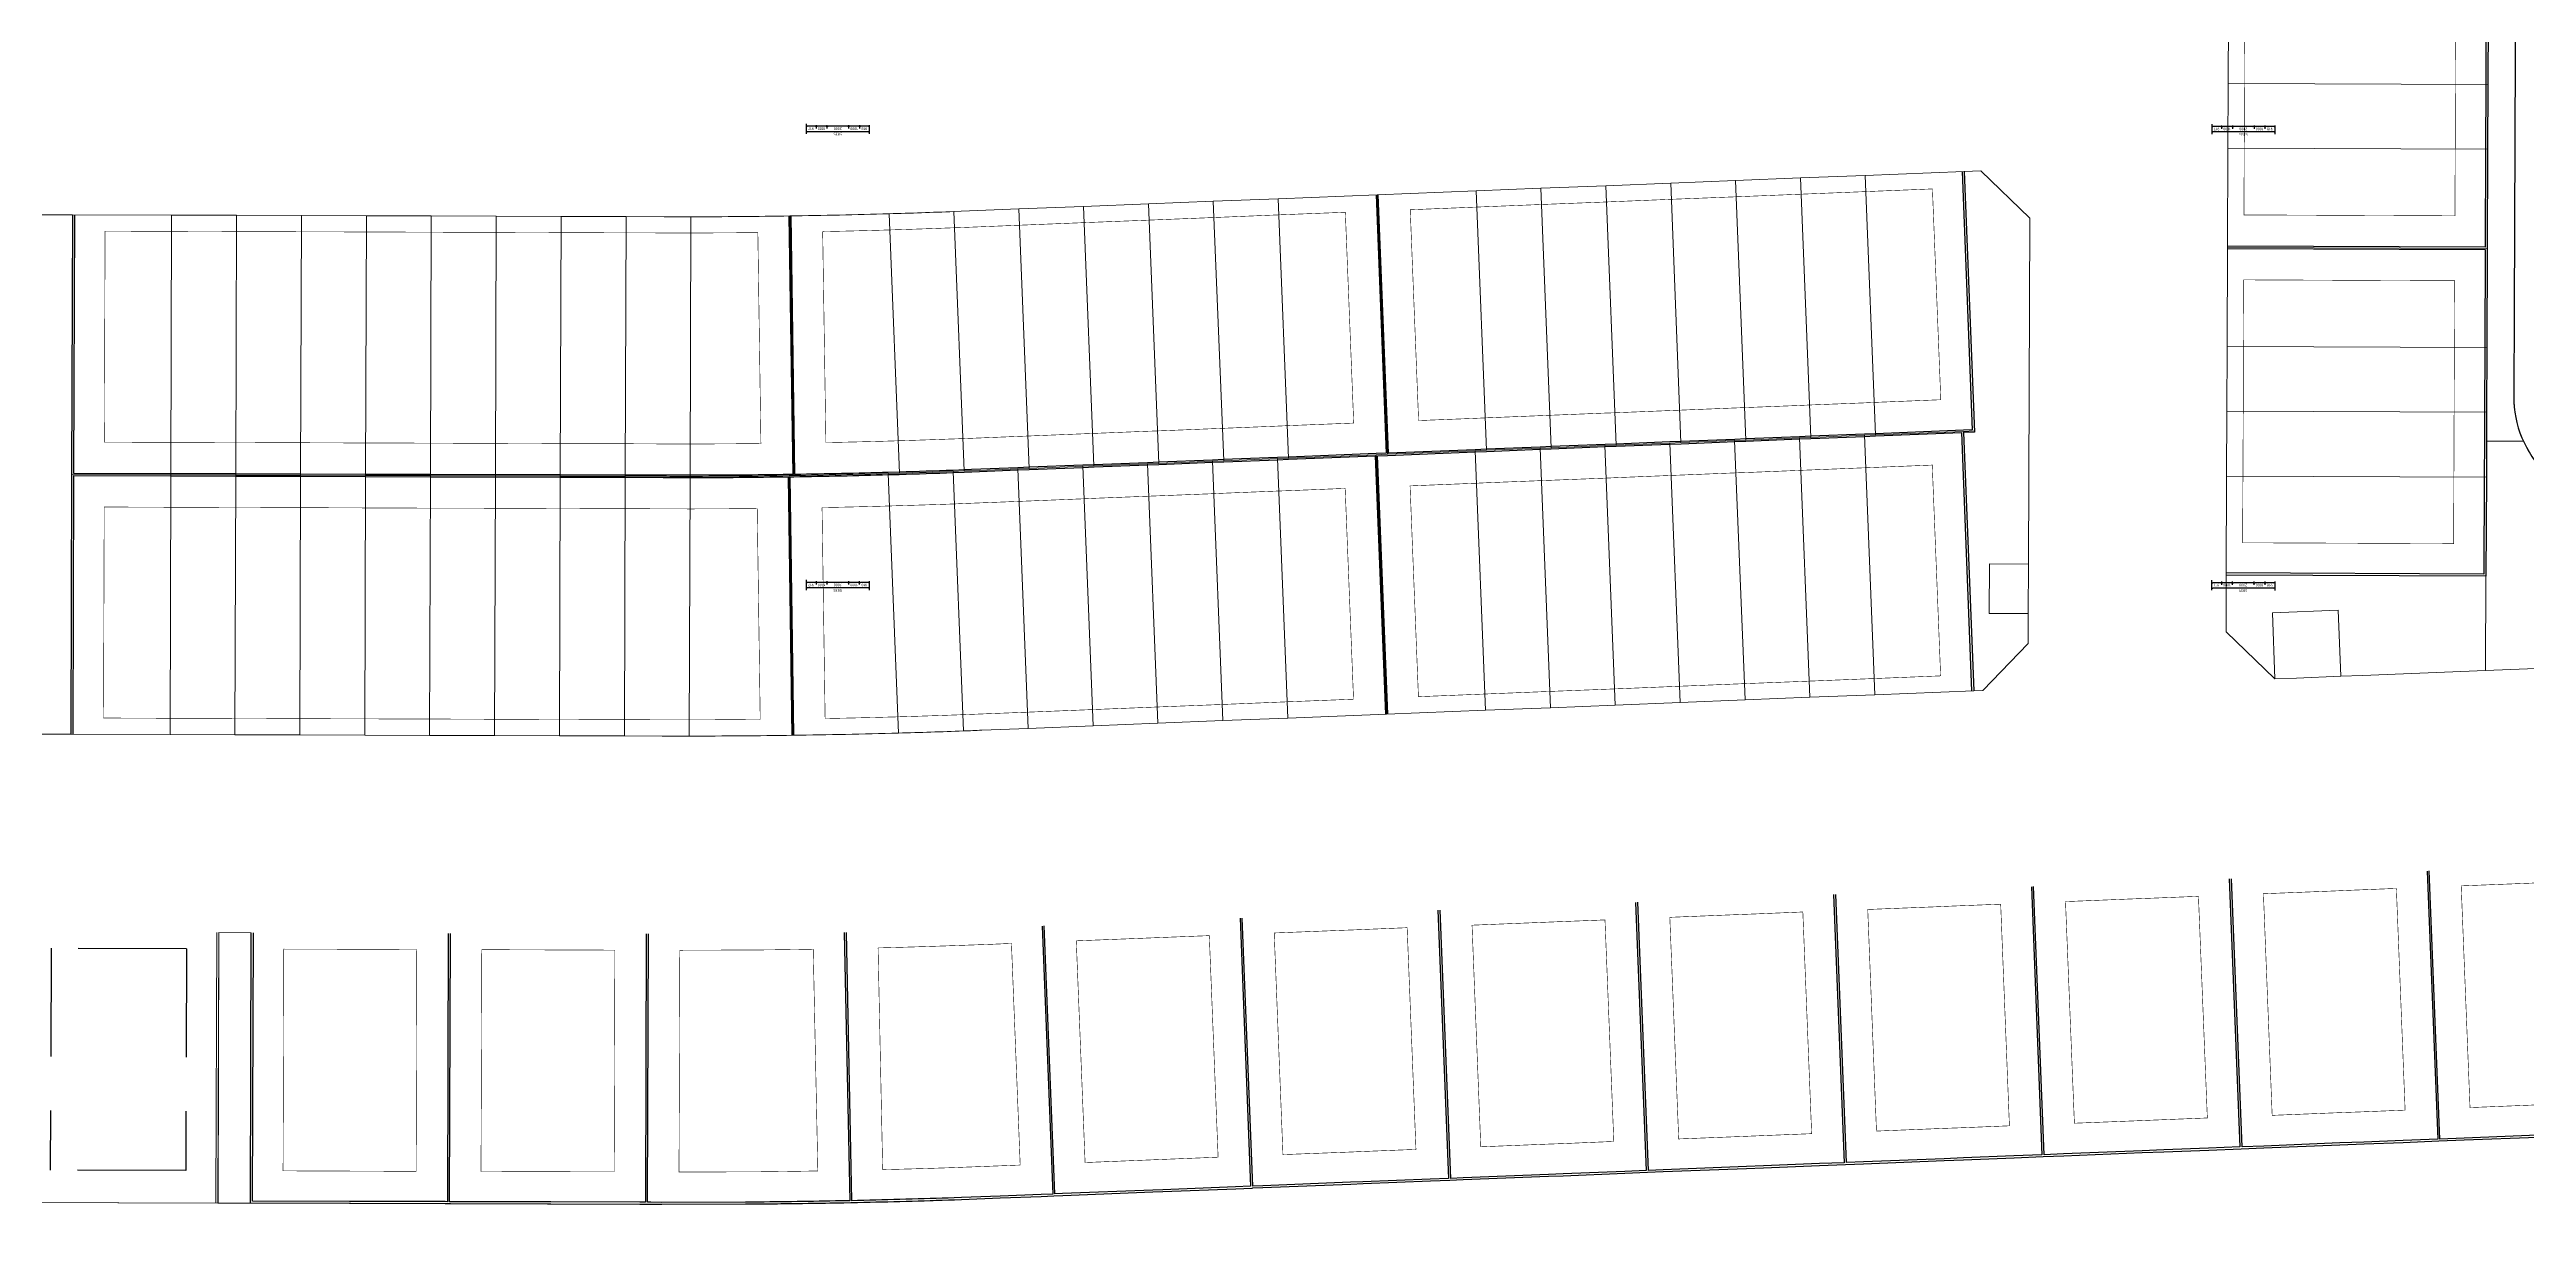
# Model space of a CAD drawing. Header units: centimetres. Extents: x -6122352 to 6876996, y -1694241 to 2592194.
# Drawn here: x 88136 to 317063, y 116538 to 225222 of the extents above; entities that cross this region are included whole.
import ezdxf

# ---------------------------------------------------------------- set-up
doc = ezdxf.new("R2010")
doc.units = ezdxf.units.CM
doc.header["$MEASUREMENT"] = 0
doc.header["$PDMODE"] = 66
doc.header["$PDSIZE"] = 100
for name, pattern in [('CENTER', [2, 1.25, -0.25, 0.25, -0.25]), ('DASHED2', [0.375, 0.25, -0.125]), ('XR-AR-END-SETTING OUT PLAN$0$23261-XR-AR-SI-GF$0$HIDDEN', [0.375, 0.25, -0.125])]:
    doc.linetypes.add(name, pattern=pattern)
doc.layers.get('Defpoints').update_dxf_attribs({"color": 255, "linetype": 'CENTER'})
for name, color, linetype, lineweight, true_color in [('08-Compound Wall-2', 6, 'Continuous', 25, 0xff00ff), ('23585-XR-AR-DAMAC PLOT LIMITS$0$1-End units', 7, 'Continuous', 5, 0xf8991e), ('23585-XR-AR-DAMAC PLOT LIMITS$0$1-Open Space', 7, 'Continuous', 5, 0x90cf5a), ('23585-XR-AR-DAMAC PLOT LIMITS$0$1-Utility', 7, 'Continuous', 5, 0x8db1ff)]:
    doc.layers.add(name, color=color, linetype=linetype, lineweight=lineweight, true_color=true_color)
for name, color, linetype, lineweight in [('23585-XR-AR-BOUNDARY WALLS AND SETBACKS$0$A-WALL-PPHT', 7, 'Continuous', 5), ('23585-XR-AR-DAMAC PLOT LIMITS$0$1-Mid units', 41, 'Continuous', 5), ('A-ANNO-TEXT', 3, 'Continuous', 25)]:
    doc.layers.add(name, color=color, linetype=linetype, lineweight=lineweight)
for name, color, linetype in [('23585-XR-AR-BOUNDARY WALLS AND SETBACKS$0$setback', 7, 'XR-AR-END-SETTING OUT PLAN$0$23261-XR-AR-SI-GF$0$HIDDEN'), ('23585-XR-AR-DAMAC PLOT LIMITS$0$1-Utility Corridor', 44, 'Continuous'), ('@MI-FOOTINGS', 7, 'Continuous'), ('@MI-REF LAYER', 7, 'Continuous'), ('@MI-TYPE-01', 30, 'Continuous'), ('@MI-TYPE-02', 6, 'Continuous')]:
    doc.layers.add(name, color=color, linetype=linetype)
doc.styles.add('Schueco-BEMSTIL', font='isocpeur.ttf', dxfattribs={"width": 0.9})
doc.dimstyles.new('MI- JWC-TXT-2.5 MM', dxfattribs={"dimscale": 1.5, "dimtxt": 2.5, "dimasz": 1, "dimexe": 2, "dimexo": 1, "dimgap": 1, "dimtad": 1, "dimdec": 0, "dimdsep": 46, "dimtxsty": 'Schueco-BEMSTIL', "dimblk": 'OPEN30', "dimcen": 0, "dimdle": 2, "dimclrd": 140, "dimclre": 8, "dimclrt": 40, "dimadec": 0, "dimazin": 2, "dimtfac": 1, "dimtdec": 0, "dimtix": 1, "dimtmove": 2, "dimatfit": 3, "dimldrblk": 'OPEN', "dimfxl": 2, "dimlwd": -1, "dimlwe": -1, "dimarcsym": 0})

# ---------------------------------------------------------------- blocks, each defined once
blk = doc.blocks.new('23585-XR-AR-BOUNDARY WALLS AND SETBACKS')
at = {"layer": '08-Compound Wall-2'}
for points in [[(496385.95, 2769294.96), (496402.1, 2769312.45), (496408.75, 2769306.31), (496413.16, 2769302.24), (496417.56, 2769298.17), (496421.97, 2769294.1), (496426.38, 2769290.03), (496430.79, 2769285.96), (496435.2, 2769281.89), (496439.61, 2769277.82), (496444.02, 2769273.75), (496450.67, 2769267.61), (496434.52, 2769250.13)], [(496402.16, 2769312.67), (496408.88, 2769306.46), (496413.29, 2769302.39), (496417.7, 2769298.32), (496422.11, 2769294.25), (496426.52, 2769290.18), (496430.93, 2769286.11), (496435.34, 2769282.04), (496439.74, 2769277.97), (496444.15, 2769273.9), (496450.88, 2769267.69)], [(496434.67, 2769249.99), (496450.81, 2769267.48), (496457.46, 2769261.34), (496461.87, 2769257.27), (496463.83, 2769255.47), (496466.28, 2769253.2), (496472.86, 2769247.13), (496456.71, 2769229.64)], [(496450.88, 2769267.69), (496457.6, 2769261.49), (496462.01, 2769257.42), (496463.96, 2769255.61), (496466.42, 2769253.35), (496473.14, 2769247.14), (496456.86, 2769229.51)], [(496412.86, 2769236.69), (496431.11, 2769221.26), (496430.57, 2769220.63), (496425.33, 2769214.43), (496424.66, 2769213.64), (496421.45, 2769209.85), (496420.79, 2769209.06), (496417.58, 2769205.26), (496416.92, 2769204.48), (496413.71, 2769200.68), (496413.04, 2769199.9), (496409.83, 2769196.1), (496409.17, 2769195.32), (496405.96, 2769191.52), (496405.29, 2769190.73), (496402.08, 2769186.94), (496401.42, 2769186.15), (496396.24, 2769180.03), (496377.99, 2769195.46)], [(496412.99, 2769236.85), (496431.39, 2769221.29), (496430.72, 2769220.5), (496448.98, 2769205.07)], [(496501.31, 2769238.62), (496520.25, 2769222.61), (496516.04, 2769217.64), (496514.47, 2769215.77), (496510.06, 2769210.57), (496508.62, 2769208.86), (496489.69, 2769224.87)], [(496501.44, 2769238.77), (496520.53, 2769222.63), (496516.2, 2769217.51), (496514.62, 2769215.64), (496510.22, 2769210.44), (496508.71, 2769208.66)], [(496489.56, 2769224.72), (496508.5, 2769208.71), (496506.43, 2769206.27), (496504.09, 2769203.5), (496502.65, 2769201.8), (496498.11, 2769196.43), (496496.81, 2769194.89), (496477.87, 2769210.9)], [(496413.98, 2769163.68), (496395.73, 2769179.11), (496396.33, 2769179.82), (496401.57, 2769186.02), (496402.24, 2769186.81), (496405.45, 2769190.6), (496406.11, 2769191.39), (496409.32, 2769195.19), (496409.98, 2769195.97), (496413.2, 2769199.77), (496413.86, 2769200.55), (496417.07, 2769204.35), (496417.73, 2769205.13), (496420.94, 2769208.93), (496421.61, 2769209.72), (496424.82, 2769213.51), (496425.48, 2769214.3), (496430.6, 2769220.35), (496448.85, 2769204.92)], [(496477.74, 2769210.75), (496496.68, 2769194.74), (496494.81, 2769192.53), (496492.13, 2769189.36), (496490.84, 2769187.82), (496486.15, 2769182.29), (496484.99, 2769180.91), (496466.06, 2769196.93)], [(496508.71, 2769208.66), (496506.59, 2769206.14), (496504.24, 2769203.37), (496502.8, 2769201.67), (496498.26, 2769196.3), (496496.9, 2769194.68)], [(496465.93, 2769196.77), (496484.86, 2769180.76), (496483.19, 2769178.78), (496480.18, 2769175.22), (496479.02, 2769173.85), (496474.2, 2769168.15), (496473.18, 2769166.94), (496454.24, 2769182.95)], [(496496.9, 2769194.68), (496494.97, 2769192.4), (496492.28, 2769189.23), (496490.99, 2769187.7), (496486.31, 2769182.16), (496485.08, 2769180.71)], [(496454.11, 2769182.8), (496473.05, 2769166.79), (496471.57, 2769165.04), (496468.22, 2769161.08), (496467.2, 2769159.88), (496462.24, 2769154.01), (496461.36, 2769152.96), (496442.42, 2769168.98)], [(496485.08, 2769180.71), (496483.34, 2769178.65), (496480.33, 2769175.09), (496479.17, 2769173.72), (496474.35, 2769168.02), (496473.27, 2769166.73)], [(496442.29, 2769168.82), (496461.23, 2769152.81), (496459.95, 2769151.29), (496456.26, 2769146.94), (496455.39, 2769145.9), (496450.29, 2769139.87), (496449.55, 2769138.99), (496430.61, 2769155)], [(496473.27, 2769166.73), (496471.72, 2769164.91), (496468.37, 2769160.95), (496467.36, 2769159.75), (496462.39, 2769153.88), (496461.45, 2769152.76)], [(496430.48, 2769154.85), (496449.42, 2769138.84), (496448.32, 2769137.55), (496444.31, 2769132.8), (496443.57, 2769131.93), (496438.33, 2769125.73), (496437.73, 2769125.02), (496418.79, 2769141.03)], [(496461.45, 2769152.76), (496460.1, 2769151.16), (496456.42, 2769146.81), (496455.54, 2769145.77), (496450.44, 2769139.74), (496449.63, 2769138.79)], [(496418.66, 2769140.88), (496437.6, 2769124.86), (496436.7, 2769123.8), (496432.35, 2769118.66), (496431.76, 2769117.95), (496426.37, 2769111.59), (496425.91, 2769111.04), (496406.98, 2769127.05)], [(496449.63, 2769138.79), (496448.48, 2769137.42), (496444.46, 2769132.67), (496443.73, 2769131.8), (496438.48, 2769125.6), (496437.86, 2769124.86), (496437.82, 2769124.81)], [(496437.82, 2769124.81), (496436.86, 2769123.67), (496432.51, 2769118.53), (496431.91, 2769117.82), (496426.53, 2769111.46), (496426, 2769110.84)], [(496315.5, 2769088.95), (496315.5, 2769088.95), (496297.86, 2769105.22)], [(496382.68, 2769099.42), (496400.91, 2769082.61), (496400.57, 2769082.24), (496394.98, 2769076.18), (496394.78, 2769075.96), (496388.65, 2769069.3), (496370.41, 2769086.11)], [(496333.15, 2769072.69), (496315.5, 2769088.95)], [(496370.28, 2769085.96), (496388.51, 2769069.15), (496388.37, 2769069.01), (496382.44, 2769062.57), (496382.38, 2769062.5), (496376.31, 2769055.92), (496358.08, 2769072.73)], [(496401.13, 2769082.55), (496401.13, 2769082.55), (496400.72, 2769082.11), (496395.13, 2769076.04), (496394.93, 2769075.82), (496388.86, 2769069.24), (496388.73, 2769069.09)], [(496388.73, 2769069.09), (496388.52, 2769068.87), (496382.59, 2769062.44), (496382.52, 2769062.37), (496376.32, 2769055.64), (496357.94, 2769072.58)]]:
    blk.add_lwpolyline(points, dxfattribs=at)
for points in [[(496377.86, 2769195.31), (496396.11, 2769179.87), (496395.51, 2769179.16), (496390.27, 2769172.96), (496389.6, 2769172.18), (496386.39, 2769168.38), (496385.73, 2769167.6), (496382.52, 2769163.8), (496381.86, 2769163.01), (496378.65, 2769159.22), (496377.98, 2769158.43), (496374.77, 2769154.64), (496374.11, 2769153.85), (496371.34, 2769150.58), (496370.9, 2769150.05), (496370.23, 2769149.27, -0.001867), (496367, 2769145.5), (496366.33, 2769144.72, -0.003237), (496360.64, 2769138.24), (496342.78, 2769154.12)], [(496378.36, 2769121.89), (496360.5, 2769137.78), (496360.73, 2769138.03, 0.003274), (496366.48, 2769144.59), (496367.15, 2769145.36, 0.001867), (496370.39, 2769149.14), (496371.05, 2769149.93), (496371.5, 2769150.45), (496374.26, 2769153.72), (496374.93, 2769154.51), (496378.14, 2769158.3), (496378.8, 2769159.09), (496382.01, 2769162.89), (496382.67, 2769163.67), (496385.88, 2769167.47), (496386.55, 2769168.25), (496389.76, 2769172.05), (496390.42, 2769172.83), (496395.6, 2769178.96), (496413.85, 2769163.53)], [(496342.65, 2769153.97), (496360.51, 2769138.09), (496360.29, 2769137.84, -0.003436), (496354.16, 2769131.05, -0.000938), (496352.47, 2769129.21), (496350.1, 2769126.63), (496346.03, 2769122.22), (496341.96, 2769117.81), (496337.9, 2769113.4), (496333.83, 2769108.98), (496329.76, 2769104.57), (496325.7, 2769100.16), (496321.63, 2769095.75), (496315.56, 2769089.17), (496297.99, 2769105.37)], [(496333.28, 2769072.83), (496315.71, 2769089.03), (496321.78, 2769095.61), (496325.84, 2769100.03), (496329.91, 2769104.44), (496333.98, 2769108.85), (496338.04, 2769113.26), (496342.11, 2769117.67), (496346.18, 2769122.08), (496350.24, 2769126.5), (496352.62, 2769129.07, 0.000938), (496354.31, 2769130.91, 0.003399), (496360.37, 2769137.63), (496378.23, 2769121.74)], [(496406.85, 2769126.9), (496425.79, 2769110.89), (496425.08, 2769110.06), (496422.64, 2769107.17), (496420.33, 2769104.45), (496419.89, 2769103.94, -0.003048), (496414.04, 2769097.19), (496413.7, 2769096.79), (496395.07, 2769113.16)], [(496394.93, 2769113.01), (496413.57, 2769096.64), (496413.02, 2769096.03, -0.002765), (496407.63, 2769089.97), (496407.15, 2769089.44), (496401.93, 2769083.71), (496401.25, 2769082.98), (496401.05, 2769082.76), (496382.81, 2769099.57)], [(496426, 2769110.84), (496425.23, 2769109.93), (496422.79, 2769107.04), (496420.48, 2769104.32), (496420.05, 2769103.81, -0.003048), (496414.19, 2769097.05), (496413.78, 2769096.59)], [(496413.78, 2769096.59), (496413.17, 2769095.89, -0.002765), (496407.78, 2769089.84), (496407.3, 2769089.31), (496402.08, 2769083.58), (496401.4, 2769082.84), (496401.13, 2769082.55), (496401.13, 2769082.55)]]:
    blk.add_lwpolyline(points, format="xyb", dxfattribs=at)
at = {"layer": '23585-XR-AR-BOUNDARY WALLS AND SETBACKS$0$A-WALL-PPHT'}
for p, q in [((496355.77, 2769070.23), (496374.15, 2769053.28)), ((496355.91, 2769070.38), (496374.29, 2769053.43))]:
    blk.add_line(p, q, dxfattribs=at)
at = {"layer": '23585-XR-AR-BOUNDARY WALLS AND SETBACKS$0$setback', "ltscale": 40}
for p, q in [((496354.98, 2769067.15), (496346.5, 2769057.96)), ((496354.98, 2769067.15), (496370.05, 2769053.26)), ((496346.5, 2769057.96), (496361.57, 2769044.06)), ((496370.05, 2769053.26), (496361.57, 2769044.06))]:
    blk.add_line(p, q, dxfattribs=at)
at = {"layer": '23585-XR-AR-BOUNDARY WALLS AND SETBACKS$0$setback', "ltscale": 40, "const_width": 0.05}
for points in [[(496389.1, 2769294.1), (496402.33, 2769308.43), (496406.85, 2769304.25), (496411.26, 2769300.18), (496415.67, 2769296.11), (496420.07, 2769292.05), (496424.48, 2769287.98), (496428.89, 2769283.91), (496433.3, 2769279.84), (496437.71, 2769275.77), (496442.12, 2769271.7), (496446.64, 2769267.52), (496433.41, 2769253.2), (496428.89, 2769257.37, 0.000007), (496428.89, 2769257.37), (496424.48, 2769261.44), (496420.07, 2769265.51), (496415.66, 2769269.58), (496411.26, 2769273.65), (496406.85, 2769277.72), (496402.44, 2769281.79), (496398.03, 2769285.86), (496393.62, 2769289.93)], [(496377.13, 2769192.12), (496392.02, 2769179.53), (496388.05, 2769174.84), (496387.39, 2769174.05), (496384.18, 2769170.25), (496383.52, 2769169.47), (496380.31, 2769165.67), (496379.64, 2769164.89), (496376.43, 2769161.09), (496375.77, 2769160.31), (496372.56, 2769156.51), (496371.89, 2769155.72), (496369.13, 2769152.45), (496368.69, 2769151.93), (496368.02, 2769151.15, -0.001867), (496364.8, 2769147.39), (496364.13, 2769146.61, -0.002142), (496360.4, 2769142.34), (496345.82, 2769155.29, 0.0024), (496349.88, 2769159.95, 0.002337), (496353.79, 2769164.52), (496354.24, 2769165.04), (496357.67, 2769169.1), (496361.54, 2769173.68), (496365.42, 2769178.26), (496369.29, 2769182.84), (496373.16, 2769187.43)], [(496453.38, 2769179.62), (496469.04, 2769166.38), (496466.08, 2769162.88), (496465.07, 2769161.68, 0.000006), (496465.07, 2769161.68), (496461.1, 2769156.99), (496445.44, 2769170.22), (496449.41, 2769174.92), (496450.43, 2769176.12)], [(496379.16, 2769125.06), (496364.59, 2769138.02, 0.002317), (496368.67, 2769142.69), (496369.34, 2769143.47, 0.001867), (496372.6, 2769147.26), (496373.26, 2769148.05), (496373.71, 2769148.58), (496376.48, 2769151.85), (496377.14, 2769152.63), (496380.35, 2769156.43), (496381.01, 2769157.22), (496384.22, 2769161.01), (496384.89, 2769161.8), (496388.1, 2769165.59), (496388.76, 2769166.38), (496391.97, 2769170.18), (496392.64, 2769170.96), (496395.94, 2769174.87), (496410.83, 2769162.28), (496406.86, 2769157.59), (496402.99, 2769153), (496399.11, 2769148.42), (496395.24, 2769143.84), (496391.37, 2769139.26), (496388.6, 2769135.99, -0.000623), (496387.49, 2769134.68, -0.002175), (496383.6, 2769130.14, -0.002449)], [(496441.57, 2769165.64), (496457.22, 2769152.41), (496454.13, 2769148.74), (496453.25, 2769147.71, 0.00001), (496453.25, 2769147.71), (496449.28, 2769143.01), (496433.63, 2769156.25), (496437.6, 2769160.95), (496438.47, 2769161.98)], [(496300.99, 2769106.41), (496305.16, 2769110.93), (496309.23, 2769115.34), (496313.29, 2769119.75), (496317.36, 2769124.17), (496321.43, 2769128.58), (496325.49, 2769132.99), (496329.56, 2769137.4), (496333.63, 2769141.81), (496336, 2769144.39, 0.000973), (496337.69, 2769146.23, 0.002399), (496341.84, 2769150.81), (496356.41, 2769137.85, -0.002468), (496352.02, 2769133, -0.000938), (496350.34, 2769131.17), (496347.96, 2769128.6), (496343.9, 2769124.18), (496339.83, 2769119.77), (496335.76, 2769115.36), (496331.7, 2769110.95), (496327.63, 2769106.54), (496323.56, 2769102.13), (496319.5, 2769097.72), (496315.33, 2769093.19)], [(496334.08, 2769075.91), (496319.74, 2769089.13), (496323.91, 2769093.65), (496327.98, 2769098.06), (496332.04, 2769102.47), (496336.11, 2769106.88), (496340.18, 2769111.29), (496344.24, 2769115.71), (496348.31, 2769120.12), (496352.38, 2769124.53), (496354.75, 2769127.11, 0.000938), (496356.45, 2769128.95, 0.002315), (496360.61, 2769133.54), (496375.17, 2769120.58, -0.002379), (496370.77, 2769115.72, -0.000905), (496369.09, 2769113.89), (496366.71, 2769111.31), (496362.65, 2769106.9), (496358.58, 2769102.49), (496354.51, 2769098.08), (496350.45, 2769093.67), (496346.38, 2769089.25), (496342.31, 2769084.84), (496338.25, 2769080.43)], [(496406.12, 2769123.72), (496421.77, 2769110.48), (496420.5, 2769108.98), (496418.2, 2769106.27), (496417.77, 2769105.76, -0.002233), (496413.5, 2769100.82), (496398.1, 2769114.35, 0.002174), (496402.13, 2769119.02), (496402.59, 2769119.56), (496404.87, 2769122.23)], [(496394.14, 2769109.85), (496409.54, 2769096.32, -0.00205), (496405.56, 2769091.85), (496405.08, 2769091.33), (496400.95, 2769086.79), (496385.88, 2769100.69), (496390.02, 2769105.24), (496390.36, 2769105.61, 0.001999)], [(496381.82, 2769096.27), (496396.89, 2769082.38), (496392.92, 2769078.07), (496392.72, 2769077.85, 0.000021), (496392.72, 2769077.85), (496388.55, 2769073.33), (496373.48, 2769087.23), (496377.65, 2769091.75), (496377.85, 2769091.97)]]:
    blk.add_lwpolyline(points, format="xyb", close=True, dxfattribs=at)
for points in [[(496437.82, 2769249.13), (496451.05, 2769263.45), (496455.56, 2769259.28), (496459.97, 2769255.21), (496461.93, 2769253.41), (496464.38, 2769251.14), (496468.9, 2769246.97), (496455.67, 2769232.64), (496451.15, 2769236.82), (496446.75, 2769240.89), (496442.34, 2769244.95)], [(496500.65, 2769235.51), (496516.3, 2769222.28), (496513.9, 2769219.44), (496512.33, 2769217.58), (496508.36, 2769212.88), (496492.7, 2769226.12), (496496.68, 2769230.82), (496498.25, 2769232.68)], [(496412.19, 2769233.59), (496427.08, 2769221), (496423.11, 2769216.3), (496422.45, 2769215.51), (496419.24, 2769211.72), (496418.58, 2769210.93), (496415.37, 2769207.14), (496414.7, 2769206.35), (496411.49, 2769202.55), (496410.83, 2769201.77), (496407.62, 2769197.97), (496406.95, 2769197.19), (496403.74, 2769193.39), (496403.08, 2769192.61), (496399.87, 2769188.81), (496399.21, 2769188.02), (496395.9, 2769184.11), (496381.01, 2769196.7), (496384.98, 2769201.4), (496388.85, 2769205.98), (496392.73, 2769210.56), (496396.6, 2769215.15), (496400.48, 2769219.73), (496404.35, 2769224.31), (496408.22, 2769228.89)], [(496488.83, 2769221.54), (496504.48, 2769208.3), (496504.3, 2769208.08), (496501.95, 2769205.3), (496500.51, 2769203.61), (496496.54, 2769198.91), (496480.89, 2769212.15), (496484.86, 2769216.84), (496486.29, 2769218.54), (496488.64, 2769221.32)], [(496414.71, 2769166.86), (496399.82, 2769179.45), (496403.79, 2769184.15), (496404.45, 2769184.94), (496407.66, 2769188.73), (496408.33, 2769189.52), (496411.54, 2769193.31), (496412.2, 2769194.1), (496415.41, 2769197.9), (496416.07, 2769198.68), (496419.28, 2769202.48), (496419.95, 2769203.26), (496423.16, 2769207.06), (496423.82, 2769207.84), (496427.03, 2769211.64), (496427.7, 2769212.43), (496431, 2769216.34), (496445.89, 2769203.75), (496441.92, 2769199.05), (496438.05, 2769194.47), (496434.17, 2769189.89), (496430.3, 2769185.31), (496426.43, 2769180.72), (496422.55, 2769176.14), (496418.68, 2769171.56)], [(496477.01, 2769207.56), (496492.67, 2769194.33), (496489.99, 2769191.16), (496488.7, 2769189.63), (496484.73, 2769184.94), (496469.07, 2769198.17), (496473.04, 2769202.87), (496474.34, 2769204.4)], [(496465.2, 2769193.59), (496480.85, 2769180.35), (496478.04, 2769177.02), (496476.88, 2769175.66), (496472.91, 2769170.96), (496457.26, 2769184.2), (496461.23, 2769188.89), (496462.38, 2769190.26)], [(496429.75, 2769151.67), (496445.41, 2769138.43), (496442.17, 2769134.6), (496441.44, 2769133.73), (496437.46, 2769129.04), (496421.81, 2769142.28), (496425.78, 2769146.97), (496426.52, 2769147.84)], [(496417.94, 2769137.69), (496433.59, 2769124.46), (496430.21, 2769120.46), (496429.62, 2769119.76), (496425.65, 2769115.06), (496409.99, 2769128.3), (496413.97, 2769133), (496414.56, 2769133.7)], [(496369.41, 2769082.81), (496384.49, 2769068.92), (496380.39, 2769064.47), (496380.32, 2769064.4), (496376.15, 2769059.88), (496361.08, 2769073.77), (496365.24, 2769078.29)]]:
    blk.add_lwpolyline(points, close=True, dxfattribs=at)
blk = doc.blocks.new('A$C9d9485f6')
at = {"layer": 'A-ANNO-TEXT', "rotation": 312.4881850805905}
blk.add_blockref('23585-XR-AR-BOUNDARY WALLS AND SETBACKS', (-2377088.53, -1504219.25), dxfattribs=at)
blk = doc.blocks.new('23585-XR-AR-DAMAC PLOT LIMITS')
at = {"layer": '23585-XR-AR-DAMAC PLOT LIMITS$0$1-End units', "color": 251, "true_color": 0x636466}
for points in [[(496450.88, 2769267.69), (496434.6, 2769250.06), (496427.87, 2769256.27), (496444.15, 2769273.9)], [(496457.6, 2769261.49), (496441.32, 2769243.85), (496434.6, 2769250.06), (496450.88, 2769267.69)], [(496473.14, 2769247.14), (496456.86, 2769229.51), (496450.14, 2769235.71), (496466.42, 2769253.35)], [(496430.65, 2769220.56), (496425.4, 2769214.36), (496407.08, 2769229.86), (496412.99, 2769236.85), (496431.31, 2769221.35)], [(496448.98, 2769205.07), (496443.07, 2769198.08), (496424.74, 2769213.58), (496425.4, 2769214.36), (496430.65, 2769220.56)], [(496402.16, 2769186.87), (496401.5, 2769186.09), (496396.25, 2769179.89), (496377.93, 2769195.38), (496383.83, 2769202.37)], [(496396.25, 2769179.89), (496395.59, 2769179.1), (496390.34, 2769172.9), (496372.02, 2769188.39), (496377.93, 2769195.38)], [(496419.82, 2769170.59), (496413.92, 2769163.6), (496395.59, 2769179.1), (496396.25, 2769179.89), (496401.5, 2769186.09)], [(496413.92, 2769163.6), (496408.01, 2769156.62), (496389.68, 2769172.11), (496390.34, 2769172.9), (496395.59, 2769179.1)], [(496304.06, 2769111.95), (496321.7, 2769095.68), (496315.5, 2769088.95), (496297.86, 2769105.22)], [(496321.7, 2769095.68), (496339.35, 2769079.42), (496333.15, 2769072.69), (496315.5, 2769088.95)]]:
    blk.add_lwpolyline(points, close=True, dxfattribs=at)
for points in [[(496367.08, 2769145.43), (496366.4, 2769144.65, -0.003274), (496360.65, 2769138.1), (496342.71, 2769154.04, 0.003566), (496348.75, 2769160.93)], [(496360.65, 2769138.1), (496360.36, 2769137.77, -0.003436), (496354.23, 2769130.98), (496336.59, 2769147.24, 0.003565), (496342.71, 2769154.04)], [(496384.73, 2769129.15, -0.003539), (496378.29, 2769121.82), (496360.36, 2769137.77), (496360.65, 2769138.1, 0.003274), (496366.4, 2769144.65)], [(496378.29, 2769121.82, -0.003469), (496371.88, 2769114.71), (496354.23, 2769130.98, 0.003436), (496360.36, 2769137.77)]]:
    blk.add_lwpolyline(points, format="xyb", close=True, dxfattribs=at)
at = {"layer": '23585-XR-AR-DAMAC PLOT LIMITS$0$1-Mid units', "color": 251, "true_color": 0x636466}
for points in [[(496439.74, 2769277.97), (496423.46, 2769260.34), (496419.06, 2769264.41), (496435.34, 2769282.04)], [(496444.15, 2769273.9), (496427.87, 2769256.27), (496423.46, 2769260.34), (496439.74, 2769277.97)], [(496462.01, 2769257.42), (496445.73, 2769239.78), (496441.32, 2769243.85), (496457.6, 2769261.49)], [(496463.96, 2769255.61), (496466.42, 2769253.35), (496450.14, 2769235.71), (496445.73, 2769239.78), (496462.01, 2769257.42)], [(496425.4, 2769214.36), (496424.74, 2769213.58), (496421.53, 2769209.78), (496403.2, 2769225.28), (496407.08, 2769229.86)], [(496421.53, 2769209.78), (496420.87, 2769209), (496417.66, 2769205.2), (496399.33, 2769220.7), (496403.2, 2769225.28)], [(496417.66, 2769205.2), (496416.99, 2769204.41), (496413.78, 2769200.62), (496395.46, 2769216.11), (496399.33, 2769220.7)], [(496413.78, 2769200.62), (496413.12, 2769199.83), (496409.91, 2769196.04), (496391.58, 2769211.53), (496395.46, 2769216.11)], [(496409.91, 2769196.04), (496409.24, 2769195.25), (496406.03, 2769191.45), (496387.71, 2769206.95), (496391.58, 2769211.53)], [(496443.07, 2769198.08), (496439.19, 2769193.5), (496420.87, 2769209), (496421.53, 2769209.78), (496424.74, 2769213.58)], [(496406.03, 2769191.45), (496405.37, 2769190.67), (496402.16, 2769186.87), (496383.83, 2769202.37), (496387.71, 2769206.95)], [(496439.19, 2769193.5), (496435.32, 2769188.92), (496416.99, 2769204.41), (496417.66, 2769205.2), (496420.87, 2769209)], [(496416.99, 2769204.41), (496435.32, 2769188.92), (496431.45, 2769184.34), (496413.12, 2769199.83), (496413.78, 2769200.62)], [(496431.45, 2769184.34), (496427.57, 2769179.75), (496409.24, 2769195.25), (496409.91, 2769196.04), (496413.12, 2769199.83)], [(496427.57, 2769179.75), (496423.7, 2769175.17), (496405.37, 2769190.67), (496406.03, 2769191.45), (496409.24, 2769195.25)], [(496423.7, 2769175.17), (496419.82, 2769170.59), (496401.5, 2769186.09), (496402.16, 2769186.87), (496405.37, 2769190.67)], [(496390.34, 2769172.9), (496389.68, 2769172.11), (496386.47, 2769168.32), (496368.14, 2769183.81), (496372.02, 2769188.39)], [(496386.47, 2769168.32), (496385.81, 2769167.53), (496382.6, 2769163.73), (496364.27, 2769179.23), (496368.14, 2769183.81)], [(496382.6, 2769163.73), (496381.93, 2769162.95), (496378.72, 2769159.15), (496360.4, 2769174.65), (496364.27, 2769179.23)], [(496378.72, 2769159.15), (496378.06, 2769158.37), (496374.85, 2769154.57), (496356.52, 2769170.07), (496360.4, 2769174.65)], [(496408.01, 2769156.62), (496404.13, 2769152.04), (496385.81, 2769167.53), (496386.47, 2769168.32), (496389.68, 2769172.11)], [(496374.85, 2769154.57), (496374.18, 2769153.79), (496371.42, 2769150.52), (496370.97, 2769149.99), (496352.65, 2769165.49), (496353.09, 2769166.01), (496356.52, 2769170.07)], [(496404.13, 2769152.04), (496400.26, 2769147.45), (496381.93, 2769162.95), (496382.6, 2769163.73), (496385.81, 2769167.53)], [(496381.93, 2769162.95), (496400.26, 2769147.45), (496396.39, 2769142.87), (496378.06, 2769158.37), (496378.72, 2769159.15)], [(496396.39, 2769142.87), (496392.51, 2769138.29), (496374.18, 2769153.79), (496374.85, 2769154.57), (496378.06, 2769158.37)], [(496332.52, 2769142.83), (496350.17, 2769126.56), (496346.1, 2769122.15), (496328.46, 2769138.42)], [(496328.46, 2769138.42), (496346.1, 2769122.15), (496342.04, 2769117.74), (496324.39, 2769134.01)], [(496324.39, 2769134.01), (496342.04, 2769117.74), (496337.97, 2769113.33), (496320.32, 2769129.59)], [(496320.32, 2769129.59), (496337.97, 2769113.33), (496333.9, 2769108.92), (496316.26, 2769125.18)], [(496316.26, 2769125.18), (496333.9, 2769108.92), (496329.84, 2769104.5), (496312.19, 2769120.77)], [(496367.82, 2769110.3), (496363.75, 2769105.88), (496346.1, 2769122.15), (496350.17, 2769126.56)], [(496312.19, 2769120.77), (496329.84, 2769104.5), (496325.77, 2769100.09), (496308.12, 2769116.36)], [(496346.1, 2769122.15), (496363.75, 2769105.88), (496359.68, 2769101.47), (496342.04, 2769117.74)], [(496342.04, 2769117.74), (496359.68, 2769101.47), (496355.62, 2769097.06), (496337.97, 2769113.33)], [(496308.12, 2769116.36), (496325.77, 2769100.09), (496321.7, 2769095.68), (496304.06, 2769111.95)], [(496337.97, 2769113.33), (496355.62, 2769097.06), (496351.55, 2769092.65), (496333.9, 2769108.92)], [(496333.9, 2769108.92), (496351.55, 2769092.65), (496347.48, 2769088.24), (496329.84, 2769104.5)], [(496347.48, 2769088.24), (496343.42, 2769083.83), (496325.77, 2769100.09), (496329.84, 2769104.5)], [(496325.77, 2769100.09), (496343.42, 2769083.83), (496339.35, 2769079.42), (496321.7, 2769095.68)]]:
    blk.add_lwpolyline(points, close=True, dxfattribs=at)
for points in [[(496370.97, 2769149.99), (496370.31, 2769149.21, -0.001867), (496367.08, 2769145.43), (496348.75, 2769160.93, 0.002337), (496352.65, 2769165.49)], [(496392.51, 2769138.29), (496389.75, 2769135.02, -0.000623), (496388.64, 2769133.71), (496370.31, 2769149.21), (496370.97, 2769149.99), (496371.42, 2769150.52), (496374.18, 2769153.79)], [(496388.64, 2769133.71, -0.002175), (496384.73, 2769129.15), (496366.4, 2769144.65), (496367.08, 2769145.43, 0.001867), (496370.31, 2769149.21)], [(496354.23, 2769130.98, -0.000938), (496352.54, 2769129.14), (496350.17, 2769126.56), (496332.52, 2769142.83), (496334.9, 2769145.41, 0.000973), (496336.59, 2769147.24)], [(496371.88, 2769114.71, -0.000905), (496370.19, 2769112.87), (496367.82, 2769110.3), (496350.17, 2769126.56), (496352.54, 2769129.14, 0.000938), (496354.23, 2769130.98)]]:
    blk.add_lwpolyline(points, format="xyb", close=True, dxfattribs=at)
at = {"layer": '23585-XR-AR-DAMAC PLOT LIMITS$0$1-Open Space', "color": 251, "true_color": 0x636466}
for points in [[(496435.34, 2769282.04), (496439.74, 2769277.97), (496444.15, 2769273.9), (496450.88, 2769267.69), (496457.6, 2769261.49), (496462.01, 2769257.42), (496463.96, 2769255.61), (496466.28, 2769258.12, -0.108035), (496462.59, 2769260.28), (496358.28, 2769356.58)], [(496469.83, 2769257.64, -0.090293), (496466.28, 2769258.12), (496463.96, 2769255.61), (496466.42, 2769253.35), (496473.14, 2769247.14), (496479.55, 2769241.23), (496489.11, 2769252.53)], [(496514.62, 2769215.64), (496510.22, 2769210.44), (496508.71, 2769208.66), (496506.59, 2769206.14), (496504.24, 2769203.37), (496502.8, 2769201.67), (496498.26, 2769196.3), (496496.9, 2769194.68), (496494.97, 2769192.4), (496492.28, 2769189.23), (496490.99, 2769187.7), (496486.31, 2769182.16), (496485.08, 2769180.71), (496483.34, 2769178.65), (496480.33, 2769175.09), (496479.17, 2769173.72), (496474.35, 2769168.02), (496473.27, 2769166.73), (496471.72, 2769164.91), (496468.37, 2769160.95), (496467.36, 2769159.75), (496462.39, 2769153.88), (496461.45, 2769152.76), (496460.1, 2769151.16), (496456.42, 2769146.81), (496455.54, 2769145.77), (496450.44, 2769139.74), (496449.63, 2769138.79), (496448.48, 2769137.42), (496444.46, 2769132.67), (496443.73, 2769131.8), (496438.48, 2769125.6), (496437.86, 2769124.86), (496436.86, 2769123.67), (496432.51, 2769118.53), (496431.91, 2769117.82), (496426.53, 2769111.46), (496426, 2769110.84), (496425.23, 2769109.93), (496422.79, 2769107.04), (496420.48, 2769104.32), (496420.29, 2769104.1, -0.003179), (496414.19, 2769097.05), (496413.78, 2769096.59), (496413.71, 2769096.5, -0.003041), (496407.78, 2769089.84), (496407.3, 2769089.31), (496402.08, 2769083.58), (496401.4, 2769082.84), (496400.72, 2769082.11), (496395.13, 2769076.04), (496388.86, 2769069.24), (496388.73, 2769069.09), (496382.59, 2769062.44), (496382.52, 2769062.37), (496376.32, 2769055.64), (496374.29, 2769053.43), (496368.09, 2769046.7), (496368.02, 2769046.63), (496362.09, 2769040.2)]]:
    blk.add_lwpolyline(points, format="xyb", dxfattribs=at)
for points in [[(496479.55, 2769241.23), (496472.2, 2769232.54), (496470.91, 2769231.01), (496466.25, 2769234.95), (496462.31, 2769230.29), (496466.97, 2769226.35), (496460.7, 2769225.96), (496456.86, 2769229.51), (496473.14, 2769247.14)], [(496443.75, 2769216.71), (496441.32, 2769214.07), (496444.67, 2769210.97), (496447.11, 2769213.61), (496449.15, 2769211.72), (496449.52, 2769205.71), (496448.98, 2769205.07), (496430.65, 2769220.56), (496431.31, 2769221.35), (496412.99, 2769236.85), (496413.97, 2769238.01), (496420.25, 2769238.4)], [(496315.5, 2769088.95), (496333.15, 2769072.69), (496331.12, 2769070.48), (496313.47, 2769086.75), (496295.82, 2769103.01), (496297.86, 2769105.22)], [(496376.32, 2769055.64), (496374.29, 2769053.43), (496355.91, 2769070.38), (496357.94, 2769072.58)]]:
    blk.add_lwpolyline(points, close=True, dxfattribs=at)
at = {"layer": '23585-XR-AR-DAMAC PLOT LIMITS$0$1-Utility', "color": 251, "true_color": 0x636466}
for points in [[(496466.25, 2769234.95), (496470.91, 2769231.01), (496468.26, 2769227.88), (496466.97, 2769226.35), (496462.31, 2769230.29)], [(496443.75, 2769216.71), (496447.11, 2769213.61), (496444.67, 2769210.97), (496441.32, 2769214.07)]]:
    blk.add_lwpolyline(points, close=True, dxfattribs=at)
at = {"layer": '23585-XR-AR-DAMAC PLOT LIMITS$0$1-Utility Corridor', "color": 251, "true_color": 0x636466}
blk.add_lwpolyline([(496251.85, 2769456.86), (496250.36, 2769456.2), (496358.28, 2769356.58), (496462.59, 2769260.28, 0.200283), (496469.83, 2769257.64)], format="xyb", dxfattribs=at)
blk = doc.blocks.new('A$Cf093b529')
at = {"layer": 'A-ANNO-TEXT'}
blk.add_blockref('23585-XR-AR-DAMAC PLOT LIMITS', (-495391.99, -2768603.44), dxfattribs=at)
blk = doc.blocks.new('T1-FOOTING')
at = {"transparency": 33554679}
h = blk.add_hatch(dxfattribs=at)
h.set_pattern_fill('ANGLE', color=256, scale=500)
h.set_pattern_definition([(0, (0, 0), (0, 137.5), [100, -37.5]), (90, (0, 0), (-137.5, 8e-15), [100, -37.5])])
h.paths.add_polyline_path([(-500, -300), (500, -300), (500, 0), (-500, 0)])
h.paths.add_polyline_path([(-499.75, -299.75), (499.75, -299.75), (499.75, -0.25), (-499.75, -0.25)], flags=16)
h = blk.add_hatch(dxfattribs=at)
h.set_pattern_fill('ANGLE', color=8, scale=200)
h.set_pattern_definition([(0, (0, 0), (0, 55), [40, -15]), (90, (0, 0), (-55, 3e-15), [40, -15])])
h.paths.add_polyline_path([(500, -300), (500, 0), (-500, 0), (-500, -300)])
h = blk.add_hatch(dxfattribs=at)
h.set_pattern_fill('ANSI31', color=8, scale=500)
h.paths.add_polyline_path([(500, -1000), (500, -300), (-500, -300), (-500, -1000)])
at = {"layer": '@MI-TYPE-01', "color": 240, "linetype": 'DASHED2', "true_color": 0xed1f24}
blk.add_line((-500, -300), (500, -300), dxfattribs=at)
at = {"layer": '@MI-TYPE-01', "color": 240, "true_color": 0xed1f24, "const_width": 2.5}
blk.add_lwpolyline([(-500, 0), (500, 0), (500, -1000), (-500, -1000)], close=True, dxfattribs=at)
blk = doc.blocks.new('_Open30')
at = {"color": 0, "linetype": 'ByBlock', "lineweight": -2}
for p, q in [((-1, 0.3), (0, 0)), ((0, 0), (-1, -0.3)), ((0, 0), (-1, 0))]:
    blk.add_line(p, q, dxfattribs=at)
blk = doc.blocks.new('*D862')
at = {"layer": '@MI-TYPE-02', "color": 8, "transparency": 16777216}
for p, q in [((41350, -195074), (40538, -195074)), ((41349, -200909), (40537, -200909))]:
    blk.add_line(p, q, dxfattribs=at)
at = {"layer": '@MI-TYPE-02', "color": 140, "transparency": 16777216}
blk.add_line((40737, -200809), (40738, -195174), dxfattribs=at)
at = {"layer": 'Defpoints', "color": 0, "transparency": 16777216}
for p in [(40738, -195074), (41450, -195074), (41449, -200909)]:
    blk.add_point(p, dxfattribs=at)
at = {"layer": '@MI-TYPE-02', "color": 140, "transparency": 16777216, "xscale": 100, "yscale": 100, "zscale": 100}
for p, rotation in [((40738, -195074), 89.98973417812736), ((40737, -200909), 269.9897341781274)]:
    blk.add_blockref('_Open30', p, dxfattribs=dict(at, rotation=rotation))
at = {"layer": '@MI-TYPE-02', "color": 40, "transparency": 16777216, "insert": (40513, -197991), "char_height": 250, "attachment_point": 5, "rotation": 89.98973, "style": 'Schueco-BEMSTIL'}
blk.add_mtext('5835', dxfattribs=at)
blk = doc.blocks.new('_Open')
at = {"color": 0, "linetype": 'ByBlock', "lineweight": -2}
for p, q in [((-1, 0), (0, 0)), ((-1, 0), (0, 0)), ((0, 0), (-1, 0))]:
    blk.add_line(p, q, dxfattribs=at)
blk = doc.blocks.new('*D863')
at = {"layer": '@MI-TYPE-02', "color": 8, "transparency": 16777216}
for p, q in [((41348, -199991), (41042, -199991)), ((41349, -200909), (41042, -200909))]:
    blk.add_line(p, q, dxfattribs=at)
at = {"layer": '@MI-TYPE-02', "color": 140, "transparency": 16777216}
blk.add_line((41242, -200809), (41242, -200091), dxfattribs=at)
at = {"layer": 'Defpoints', "color": 0, "transparency": 16777216}
for p in [(41242, -199991), (41448, -199991), (41449, -200909)]:
    blk.add_point(p, dxfattribs=at)
at = {"layer": '@MI-TYPE-02', "color": 140, "transparency": 16777216, "xscale": 100, "yscale": 100, "zscale": 100}
for p, rotation in [((41242, -199991), 89.98973417812736), ((41242, -200909), 269.9897341781274)]:
    blk.add_blockref('_Open30', p, dxfattribs=dict(at, rotation=rotation))
at = {"layer": '@MI-TYPE-02', "color": 40, "transparency": 16777216, "insert": (41017, -200450), "char_height": 250, "attachment_point": 5, "rotation": 89.98973, "style": 'Schueco-BEMSTIL'}
blk.add_mtext('918', dxfattribs=at)
blk = doc.blocks.new('*D864')
at = {"layer": '@MI-TYPE-02', "color": 8, "transparency": 16777216}
for p, q in [((41349, -198991), (41042, -198991)), ((41348, -199991), (41042, -199991))]:
    blk.add_line(p, q, dxfattribs=at)
at = {"layer": '@MI-TYPE-02', "color": 140, "transparency": 16777216}
blk.add_line((41242, -199891), (41242, -199091), dxfattribs=at)
at = {"layer": 'Defpoints', "color": 0, "transparency": 16777216}
for p in [(41242, -198991), (41449, -198991), (41448, -199991)]:
    blk.add_point(p, dxfattribs=at)
at = {"layer": '@MI-TYPE-02', "color": 140, "transparency": 16777216, "xscale": 100, "yscale": 100, "zscale": 100}
for p, rotation in [((41242, -198991), 89.98973417812736), ((41242, -199991), 269.9897341781274)]:
    blk.add_blockref('_Open30', p, dxfattribs=dict(at, rotation=rotation))
at = {"layer": '@MI-TYPE-02', "color": 40, "transparency": 16777216, "insert": (41017, -199491), "char_height": 250, "attachment_point": 5, "rotation": 89.98973, "style": 'Schueco-BEMSTIL'}
blk.add_mtext('1000', dxfattribs=at)
blk = doc.blocks.new('*D865')
at = {"layer": '@MI-TYPE-02', "color": 8, "transparency": 16777216}
for p, q in [((41349, -196991), (41042, -196991)), ((41349, -198991), (41042, -198991))]:
    blk.add_line(p, q, dxfattribs=at)
at = {"layer": '@MI-TYPE-02', "color": 140, "transparency": 16777216}
blk.add_line((41242, -198891), (41242, -197091), dxfattribs=at)
at = {"layer": 'Defpoints', "color": 0, "transparency": 16777216}
for p in [(41242, -196991), (41449, -196991), (41449, -198991)]:
    blk.add_point(p, dxfattribs=at)
at = {"layer": '@MI-TYPE-02', "color": 140, "transparency": 16777216, "xscale": 100, "yscale": 100, "zscale": 100}
for p, rotation in [((41242, -196991), 89.98973417812736), ((41242, -198991), 269.9897341781274)]:
    blk.add_blockref('_Open30', p, dxfattribs=dict(at, rotation=rotation))
at = {"layer": '@MI-TYPE-02', "color": 40, "transparency": 16777216, "insert": (41017, -197991), "char_height": 250, "attachment_point": 5, "rotation": 89.98973, "style": 'Schueco-BEMSTIL'}
blk.add_mtext('2000', dxfattribs=at)
blk = doc.blocks.new('*D866')
at = {"layer": '@MI-TYPE-02', "color": 8, "transparency": 16777216}
for p, q in [((41349, -195991), (41042, -195991)), ((41349, -196991), (41042, -196991))]:
    blk.add_line(p, q, dxfattribs=at)
at = {"layer": '@MI-TYPE-02', "color": 140, "transparency": 16777216}
blk.add_line((41242, -196891), (41242, -196091), dxfattribs=at)
at = {"layer": 'Defpoints', "color": 0, "transparency": 16777216}
for p in [(41242, -195991), (41449, -195991), (41449, -196991)]:
    blk.add_point(p, dxfattribs=at)
at = {"layer": '@MI-TYPE-02', "color": 140, "transparency": 16777216, "xscale": 100, "yscale": 100, "zscale": 100}
for p, rotation in [((41242, -195991), 89.98973417812736), ((41242, -196991), 269.9897341781274)]:
    blk.add_blockref('_Open30', p, dxfattribs=dict(at, rotation=rotation))
at = {"layer": '@MI-TYPE-02', "color": 40, "transparency": 16777216, "insert": (41017, -196491), "char_height": 250, "attachment_point": 5, "rotation": 89.98973, "style": 'Schueco-BEMSTIL'}
blk.add_mtext('1000', dxfattribs=at)
blk = doc.blocks.new('*D867')
at = {"layer": '@MI-TYPE-02', "color": 8, "transparency": 16777216}
for p, q in [((41349, -195991), (41042, -195991)), ((41470, -195074), (41043, -195074))]:
    blk.add_line(p, q, dxfattribs=at)
at = {"layer": '@MI-TYPE-02', "color": 140, "transparency": 16777216}
blk.add_line((41242, -195891), (41243, -195174), dxfattribs=at)
at = {"layer": 'Defpoints', "color": 0, "transparency": 16777216}
for p in [(41243, -195074), (41449, -195991), (41570, -195074)]:
    blk.add_point(p, dxfattribs=at)
at = {"layer": '@MI-TYPE-02', "color": 140, "transparency": 16777216, "xscale": 100, "yscale": 100, "zscale": 100}
for p, rotation in [((41243, -195074), 89.98973417812736), ((41242, -195991), 269.9897341781274)]:
    blk.add_blockref('_Open30', p, dxfattribs=dict(at, rotation=rotation))
at = {"layer": '@MI-TYPE-02', "color": 40, "transparency": 16777216, "insert": (41017, -195532), "char_height": 250, "attachment_point": 5, "rotation": 89.98973, "style": 'Schueco-BEMSTIL'}
blk.add_mtext('917', dxfattribs=at)
blk = doc.blocks.new('A$C90a9385a')
at = {"layer": '@MI-TYPE-02'}
h = blk.add_hatch(color=256, dxfattribs=at)
h.dxf.hatch_style = 1
h.paths.add_polyline_path([(5835, 0), (0, 0), (0, -120), (5835, -120)])
at = {"layer": '@MI-TYPE-02', "const_width": 2.5}
blk.add_lwpolyline([(5835, 0), (0, 0), (0, -120), (5835, -120)], close=True, dxfattribs=at)
at = {"layer": '@MI-FOOTINGS', "color": 240, "true_color": 0xed1f24}
for p in [(1417.5, 0.9), (4417.5, 0.9)]:
    blk.add_blockref('T1-FOOTING', p, dxfattribs=at)
at = {"layer": '@MI-TYPE-02'}
for base, p1, p2, picture, middle, set_off in [((5835, 711.7), (0, 0), (5835, 0), '*D862', (2917.5, 936.7), (200901.3, 41484.9)), ((917.5366, 207.3959), (0, 0), (917.5366, 0.8725), '*D863', (458.7683, 432.3959), (200901.3015, 41484.9156)), ((1917.5, 207.4), (917.5, 0.9), (1917.5, 0), '*D864', (1417.5, 432.4), (200901.3, 41484.9)), ((3917.5, 207.4), (1917.5, 0), (3917.5, 0.9), '*D865', (2917.5, 432.4), (200901.3, 41484.9)), ((4917.5, 207.4), (3917.5, 0.9), (4917.5, 0.9), '*D866', (4417.5, 432.4), (200901.3, 41484.9)), ((5835, 207.3959), (4917.5366, 0.8725), (5835, -120), '*D867', (5376.2683, 432.3959), (200901.3015, 41484.9156))]:
    dim = blk.add_linear_dim(base=base, p1=p1, p2=p2, dimstyle='MI- JWC-TXT-2.5 MM', dxfattribs=at)
    dim.commit()
    dim.dimension.update_dxf_attribs({"geometry": picture, "text_midpoint": middle, "insert": set_off})
blk = doc.blocks.new('T1-PARTITION PLAN')
at = {"layer": '@MI-TYPE-02', "rotation": 89.98973417812736}
for p in [(-1, -5835), (-8.7, -47998.3)]:
    blk.add_blockref('A$C90a9385a', p, dxfattribs=at)

msp = doc.modelspace()

# ---------------------------------------------------------------- block references
at = {"layer": '@MI-REF LAYER', "xscale": 1000, "yscale": 1000, "zscale": 1000}
msp.add_blockref('A$C9d9485f6', (-23958.95046, 48155.57226), dxfattribs=at)
at = {"layer": '@MI-REF LAYER', "xscale": 1000, "yscale": 1000, "zscale": 1000, "rotation": 312.4882903633292}
msp.add_blockref('A$Cf093b529', (-891608.73293, 539022.72011), dxfattribs=at)
at = {"layer": '@MI-TYPE-01'}
for p in [(4437.92652, -18148.859), (134337.14827, -18173.24557)]:
    msp.add_blockref('T1-PARTITION PLAN', p, dxfattribs=at)

doc.saveas('drawing.dxf')
